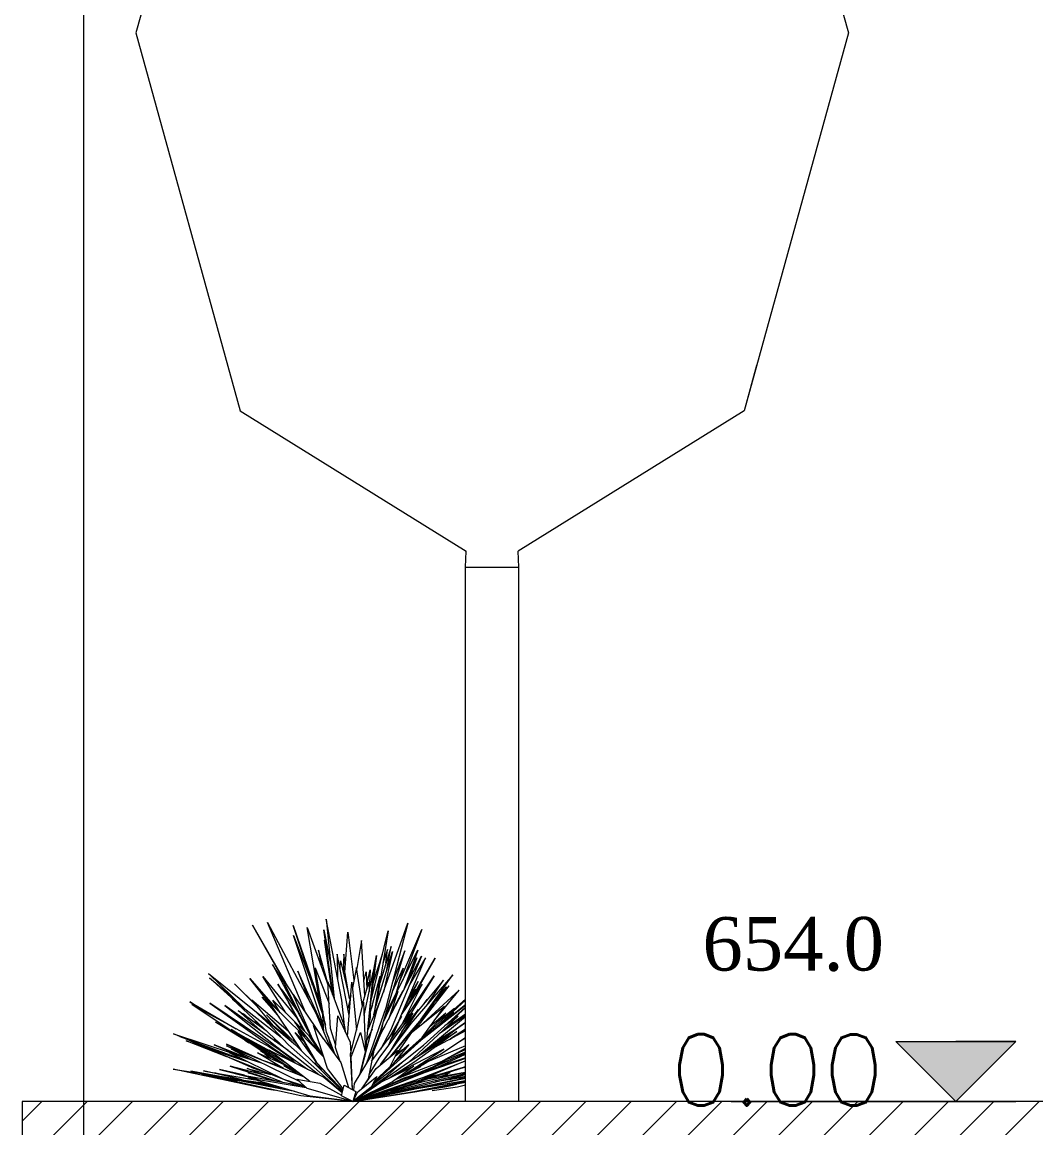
# Model space of a CAD drawing. Header units: millimetres. Extents: x 475616349 to 476941521, y 4620115302 to 4621446928.
# Drawn here: x 476652445 to 476658137, y 4620472694 to 4620478901 of the extents above; entities that cross this region are included whole.
import ezdxf

# ---------------------------------------------------------------- set-up
doc = ezdxf.new("R2010")
doc.units = ezdxf.units.MM
doc.header["$MEASUREMENT"] = 0
for name, color, linetype, lineweight in [('0_Pen_No__1_Pen_No__250', 7, 'Continuous', 0), ('0_Pen_No__250_Pen_No__142', 142, 'Continuous', 0), ('2D Drafting - General_Pen_No__7_Pen_No__250', 7, 'Continuous', 0), ('2D Drafting - General_Pen_No__7_Pen_No__7', 7, 'Continuous', 0), ('New_Interior - Furniture _Pen_No__7', 7, 'Continuous', 0), ('New_New_piketebi_Pen_No__7_Pen_No__1', 1, 'Continuous', 0), ('New_Structural - Bearing_Pen_No__1', 1, 'Continuous', 0), ('New_Structural - Bearing_Pen_No__7', 7, 'Continuous', 0), ('zoma_Pen_No__1_Pen_No__142', 142, 'Continuous', 0)]:
    doc.layers.add(name, color=color, linetype=linetype, lineweight=lineweight)
doc.styles.add('GENERATED_STYLE_8', font='times.ttf')

msp = doc.modelspace()

# ---------------------------------------------------------------- hatches: boundary and pattern name
at = {"layer": '0_Pen_No__250_Pen_No__142', "linetype": 'Continuous', "lineweight": 0}
msp.add_hatch(color=142, dxfattribs=at).paths.add_polyline_path([(476657688.012, 4620472841.511), (476657350.484, 4620473179.204), (476658025.706, 4620473179.04)])
at = {"layer": '2D Drafting - General_Pen_No__7_Pen_No__7', "linetype": 'Continuous', "lineweight": 0}
h = msp.add_hatch(dxfattribs=at)
h.set_pattern_fill('MASONRY_BLOCK', style=0, pattern_type=2)
h.set_pattern_definition([(45, (476577134.07, 4620325125.74), (-127.27922, 127.27922), [])])
h.paths.add_polyline_path([(476652445.13, 4620472841.511), (476652445.13, 4620472284.525), (476661479.45, 4620472284.525), (476679158.52, 4620469985.012), (476684396.393, 4620469985.019), (476684396.392, 4620470542.142), (476679158.384, 4620470540.855), (476661458.723, 4620472841.511)])

# ---------------------------------------------------------------- linework, layer by layer
at = {"layer": '0_Pen_No__1_Pen_No__250', "color": 7, "linetype": 'Continuous', "lineweight": 0, "flags": 128}
for points in [[(476657688.012, 4620472841.511), (476657350.484, 4620473179.204), (476657688.095, 4620473179.122)], [(476657688.012, 4620472841.511), (476658025.706, 4620473179.04), (476657688.095, 4620473179.122)], [(476656425.623, 4620472841.819), (476658025.623, 4620472841.428)]]:
    msp.add_lwpolyline(points, dxfattribs=at)
at = {"layer": '0_Pen_No__250_Pen_No__142', "color": 142, "linetype": 'Continuous', "lineweight": 0, "flags": 128}
msp.add_lwpolyline([(476657688.012, 4620472841.511), (476657350.484, 4620473179.204), (476658025.706, 4620473179.04)], close=True, dxfattribs=at)
at = {"layer": '2D Drafting - General_Pen_No__7_Pen_No__250', "color": 7, "linetype": 'Continuous', "lineweight": 0, "flags": 128}
msp.add_lwpolyline([(476652445.13, 4620472841.511), (476652445.13, 4620472284.525), (476661479.45, 4620472284.525), (476679158.52, 4620469985.012), (476684396.393, 4620469985.019), (476684396.392, 4620470542.142), (476679158.384, 4620470540.855), (476661458.723, 4620472841.511)], close=True, dxfattribs=at)
at = {"layer": 'New_Interior - Furniture _Pen_No__7', "color": 7, "linetype": 'Continuous', "lineweight": 0}
for p, q in [((476653670.228, 4620480962.175), (476653084.442, 4620478840.855)), ((476656498.655, 4620480962.175), (476657084.442, 4620478840.855)), ((476653084.442, 4620478840.855), (476653670.228, 4620476719.534)), ((476657084.442, 4620478840.855), (476656498.655, 4620476719.534)), ((476656568.585, 4620476972.771), (476656498.655, 4620476719.534)), ((476653670.228, 4620476719.534), (476654938.961, 4620475931.245)), ((476656498.655, 4620476719.534), (476655229.922, 4620475931.245)), ((476654934.442, 4620475840.855), (476654938.961, 4620475931.245)), ((476655234.442, 4620475840.855), (476655229.922, 4620475931.245)), ((476654934.442, 4620475840.855), (476654936.721, 4620475840.855)), ((476654934.442, 4620472840.855), (476654934.442, 4620475840.855)), ((476654936.721, 4620475840.855), (476654943.488, 4620475840.855)), ((476654943.488, 4620475840.855), (476654954.538, 4620475840.855)), ((476654954.538, 4620475840.855), (476654969.535, 4620475840.855)), ((476654969.535, 4620475840.855), (476654988.024, 4620475840.855)), ((476654988.024, 4620475840.855), (476655009.442, 4620475840.855)), ((476655009.442, 4620475840.855), (476655033.139, 4620475840.855)), ((476655033.139, 4620475840.855), (476655058.395, 4620475840.855)), ((476655058.395, 4620475840.855), (476655084.442, 4620475840.855)), ((476655084.442, 4620475840.855), (476655110.489, 4620475840.855)), ((476655110.489, 4620475840.855), (476655135.745, 4620475840.855)), ((476655135.745, 4620475840.855), (476655159.442, 4620475840.855)), ((476655159.442, 4620475840.855), (476655180.86, 4620475840.855)), ((476655180.86, 4620475840.855), (476655199.349, 4620475840.855)), ((476655199.349, 4620475840.855), (476655214.346, 4620475840.855)), ((476655214.346, 4620475840.855), (476655225.396, 4620475840.855)), ((476655225.396, 4620475840.855), (476655232.163, 4620475840.855)), ((476655232.163, 4620475840.855), (476655234.442, 4620475840.855)), ((476655234.442, 4620472840.855), (476655234.442, 4620475840.855)), ((476654038.457, 4620473337.97), (476653823.908, 4620473847.367)), ((476653823.908, 4620473847.367), (476654094.504, 4620473337.729)), ((476654239.873, 4620473411.173), (476654152.264, 4620473864.58)), ((476654152.264, 4620473864.58), (476654197.114, 4620473419.261)), ((476653910.051, 4620473528.315), (476653737.89, 4620473831.985)), ((476653737.89, 4620473831.985), (476653925.285, 4620473505.028)), ((476654125.17, 4620473355.611), (476653967.269, 4620473829.381)), ((476653967.269, 4620473829.381), (476654126.987, 4620473367.411)), ((476654115.948, 4620473399.342), (476654045.717, 4620473819.08)), ((476654045.717, 4620473819.08), (476654163.339, 4620473493.698)), ((476654193.33, 4620473429.438), (476654139.392, 4620473805.432)), ((476654139.392, 4620473805.432), (476654178.261, 4620473606.453)), ((476654258.015, 4620473566.985), (476654273.204, 4620473791.423)), ((476654273.204, 4620473791.423), (476654308.203, 4620473522.325)), ((476654401.016, 4620473396.068), (476654501.321, 4620473800.164)), ((476654501.321, 4620473800.164), (476654432.536, 4620473383.107)), ((476654437.076, 4620473351.559), (476654611.251, 4620473842.176)), ((476654611.251, 4620473842.176), (476654487.789, 4620473366.995)), ((476654561.101, 4620473505.854), (476654689.173, 4620473807.521)), ((476654689.173, 4620473807.521), (476654582.317, 4620473521.891)), ((476654124.268, 4620473306.557), (476653969.609, 4620473773.103)), ((476653969.609, 4620473773.103), (476654093.812, 4620473449.697)), ((476654188.63, 4620473442.08), (476654143.095, 4620473747.727)), ((476654143.095, 4620473747.727), (476654158.609, 4620473671.477)), ((476654350.242, 4620473744.505), (476654323.817, 4620473588.397)), ((476654369.707, 4620473433.254), (476654350.242, 4620473744.505)), ((476654163.103, 4620473498.154), (476654108.821, 4620473691.864)), ((476654108.821, 4620473691.864), (476654124.747, 4620473600.456)), ((476654281.563, 4620473325.21), (476654214.255, 4620473667.958)), ((476654214.255, 4620473667.958), (476654216.575, 4620473531.745)), ((476654251.364, 4620473668.448), (476654247.522, 4620473571.598)), ((476654260.876, 4620473609.272), (476654251.364, 4620473668.448)), ((476654435.642, 4620473661.385), (476654395.31, 4620473352.345)), ((476654416.128, 4620473560.495), (476654435.642, 4620473661.385)), ((476654466.732, 4620473666.904), (476654416.174, 4620473512.215)), ((476654430.745, 4620473377.224), (476654524.114, 4620473683.961)), ((476654516.556, 4620473711.297), (476654452.915, 4620473506.669)), ((476654457.127, 4620473234.935), (476654593.386, 4620473687.689)), ((476654466.064, 4620473658.125), (476654466.732, 4620473666.904)), ((476654496.819, 4620473694.73), (476654471.425, 4620473618.9)), ((476654524.114, 4620473683.961), (476654474.168, 4620473456.039)), ((476654485.877, 4620473330.463), (476654667.154, 4620473690.288)), ((476654487.471, 4620473617.778), (476654496.819, 4620473694.73)), ((476654493.326, 4620473582.814), (476654516.556, 4620473711.297)), ((476654593.386, 4620473687.689), (476654525.237, 4620473511.123)), ((476654667.154, 4620473690.288), (476654589.208, 4620473469.525)), ((476653912.399, 4620473515.2), (476653851.278, 4620473610.923)), ((476653851.278, 4620473610.923), (476654085.74, 4620473171.313)), ((476654230.805, 4620473583.682), (476654233.584, 4620473630.381)), ((476654233.584, 4620473630.381), (476654285.197, 4620473412.704)), ((476654249.771, 4620473614.57), (476654248.019, 4620473569.505)), ((476654283.508, 4620473419.828), (476654249.771, 4620473614.57)), ((476654459.174, 4620473221.092), (476654687.095, 4620473656.539)), ((476654687.095, 4620473656.539), (476654513.684, 4620473240.512)), ((476654562.555, 4620473297.645), (476654709.922, 4620473648.816)), ((476654603.755, 4620473371.928), (476654763.755, 4620473646.469)), ((476654661.994, 4620473647.959), (476654609.257, 4620473507.827)), ((476654709.922, 4620473648.816), (476654622.106, 4620473500.624)), ((476654630.634, 4620473586.853), (476654661.994, 4620473647.959)), ((476654763.755, 4620473646.469), (476654636.13, 4620473419.363)), ((476653689.909, 4620473366.74), (476653492.385, 4620473560.279)), ((476653492.385, 4620473560.279), (476653912.279, 4620473222.068)), ((476653659.155, 4620473390.633), (476653496.814, 4620473534.958)), ((476653496.814, 4620473534.958), (476653639.677, 4620473415.958)), ((476653926.489, 4620473339.151), (476653797.395, 4620473543.49)), ((476653797.395, 4620473543.49), (476653990.709, 4620473305.207)), ((476654054.441, 4620473230.682), (476653892.318, 4620473555.423)), ((476653892.318, 4620473555.423), (476653969.75, 4620473437.058)), ((476654137.51, 4620473256.286), (476653992.464, 4620473573.131)), ((476653992.464, 4620473573.131), (476654055.328, 4620473411.512)), ((476654154.663, 4620473231.312), (476654090.314, 4620473591.904)), ((476654090.314, 4620473591.904), (476654168.769, 4620473390.951)), ((476654323.079, 4620473593.207), (476654299.312, 4620473479.961)), ((476654356.399, 4620473375.834), (476654323.079, 4620473593.207)), ((476654364.411, 4620473517.926), (476654376.938, 4620473569.075)), ((476654365.29, 4620473324.969), (476654416.783, 4620473567.046)), ((476654416.783, 4620473567.046), (476654372.977, 4620473129.044)), ((476654376.938, 4620473569.075), (476654381.636, 4620473474.761)), ((476654380.654, 4620473494.486), (476654398.654, 4620473580.965)), ((476654398.654, 4620473580.965), (476654393.479, 4620473470.44)), ((476654398.261, 4620473332.501), (476654454.825, 4620473545.308)), ((476654454.825, 4620473545.308), (476654417.369, 4620473317.722)), ((476654524.872, 4620473460.033), (476654584.996, 4620473589.677)), ((476654584.996, 4620473589.677), (476654543.982, 4620473445.799)), ((476654587.125, 4620473291.378), (476654758.952, 4620473547.128)), ((476654758.952, 4620473547.128), (476654587.274, 4620473269.726)), ((476654863.208, 4620473551.916), (476654628.046, 4620473279.737)), ((476654685.354, 4620473303.094), (476654863.208, 4620473551.916)), ((476653765.018, 4620473376.943), (476653638.528, 4620473501.546)), ((476653638.528, 4620473501.546), (476653777.483, 4620473361.977)), ((476653842.351, 4620473383.034), (476653724.205, 4620473531.352)), ((476653724.205, 4620473531.352), (476653879.464, 4620473355.162)), ((476653909.611, 4620473459.092), (476653880.637, 4620473501.081)), ((476653880.637, 4620473501.081), (476653948.02, 4620473386.499)), ((476654076.416, 4620473494.993), (476654070.333, 4620473518.041)), ((476654070.333, 4620473518.041), (476654073.628, 4620473510.259)), ((476654176.13, 4620473251.657), (476654162.328, 4620473512.829)), ((476654162.328, 4620473512.829), (476654255.488, 4620473262.246)), ((476654272.231, 4620473205.686), (476654296.128, 4620473511.742)), ((476654296.128, 4620473511.742), (476654323.109, 4620473242.502)), ((476654355.287, 4620473383.084), (476654392.07, 4620473511.063)), ((476654392.07, 4620473511.063), (476654393.865, 4620473459.303)), ((476654455.057, 4620473513.556), (476654455.92, 4620473524.887)), ((476654690.743, 4620473499.379), (476654577.719, 4620473333.781)), ((476654577.911, 4620473272.884), (476654690.743, 4620473499.379)), ((476654668.459, 4620473515.736), (476654594.374, 4620473373.47)), ((476654612.047, 4620473415.583), (476654668.459, 4620473515.736)), ((476654811.187, 4620473522.524), (476654652.456, 4620473332.165)), ((476654652.629, 4620473243.159), (476654843.109, 4620473491.431)), ((476654723.63, 4620473390.366), (476654811.187, 4620473522.524)), ((476654843.109, 4620473491.431), (476654729.484, 4620473364.833)), ((476654742.523, 4620473383.075), (476654828.045, 4620473485.895)), ((476654828.045, 4620473485.895), (476654747.797, 4620473385.237)), ((476653919.078, 4620473143.557), (476653626.291, 4620473416.165)), ((476653626.291, 4620473416.165), (476653900.095, 4620473203.446)), ((476653856.769, 4620473266.78), (476653734.887, 4620473413.121)), ((476653734.887, 4620473413.121), (476653939.372, 4620473238.117)), ((476653835.16, 4620473397.509), (476653781.982, 4620473464.957)), ((476653781.982, 4620473464.957), (476653878.771, 4620473355.293)), ((476653874.981, 4620473334.295), (476653793.159, 4620473426.507)), ((476653793.159, 4620473426.507), (476653886.815, 4620473316.619)), ((476653829.021, 4620473402.944), (476653807.104, 4620473432.255)), ((476653807.104, 4620473432.255), (476653811.235, 4620473427.854)), ((476653894.512, 4620473340.056), (476653853.29, 4620473410.837)), ((476653853.29, 4620473410.837), (476654053.972, 4620473214.303)), ((476654035.031, 4620473232.853), (476653904.048, 4620473469.128)), ((476653904.048, 4620473469.128), (476653993.051, 4620473345.102)), ((476654075.727, 4620473193.678), (476653967.346, 4620473442.579)), ((476653967.346, 4620473442.579), (476654136.444, 4620473193.825)), ((476654095.302, 4620473459.058), (476654112.92, 4620473417.439)), ((476654259.583, 4620473232.411), (476654239.873, 4620473411.173)), ((476654290.289, 4620473436.966), (476654274.462, 4620473361.55)), ((476654457.536, 4620473412.007), (476654384.018, 4620473239.437)), ((476654456.978, 4620473407.62), (476654457.536, 4620473412.007)), ((476654472.249, 4620473285.182), (476654555.143, 4620473459.303)), ((476654555.143, 4620473459.303), (476654501.907, 4620473302.733)), ((476654582.968, 4620473462.115), (476654513.137, 4620473335.762)), ((476654578.074, 4620473448.252), (476654582.968, 4620473462.115)), ((476654655.469, 4620473472.55), (476654616.609, 4620473416.168)), ((476654634.746, 4620473425.105), (476654655.469, 4620473472.55)), ((476654641.468, 4620473156.603), (476654934.442, 4620473415.287)), ((476654899.174, 4620473465.859), (476654674.755, 4620473260.87)), ((476654702.562, 4620473392.255), (476654719.451, 4620473414.805)), ((476654719.451, 4620473414.805), (476654709.209, 4620473400.226)), ((476654726.962, 4620473394.222), (476654743.158, 4620473418.19)), ((476654743.158, 4620473418.19), (476654738.3, 4620473412.509)), ((476654763.115, 4620473300.332), (476654899.174, 4620473465.859)), ((476654934.442, 4620473410.918), (476654774.538, 4620473262.193)), ((476653477.15, 4620473342.66), (476653386.918, 4620473401.07)), ((476653386.918, 4620473401.07), (476653647.66, 4620473250.319)), ((476653793.302, 4620473121.556), (476653397.504, 4620473385.793)), ((476653397.504, 4620473385.793), (476653830.497, 4620473151.302)), ((476653893.933, 4620473128.309), (476653498.988, 4620473392.971)), ((476653498.988, 4620473392.971), (476653855.451, 4620473141.668)), ((476653939.932, 4620473127.115), (476653584.019, 4620473380.385)), ((476653584.019, 4620473380.385), (476653903.179, 4620473126.629)), ((476653798.485, 4620473227.769), (476653658.541, 4620473352.088)), ((476653658.541, 4620473352.088), (476653815.726, 4620473239.786)), ((476653823.069, 4620473284.882), (476653745.049, 4620473355.921)), ((476653745.049, 4620473355.921), (476653840.933, 4620473265.996)), ((476654013.203, 4620473127.838), (476653828.057, 4620473404.385)), ((476653828.057, 4620473404.385), (476654021.895, 4620473216.749)), ((476653869.792, 4620473365.466), (476653885.003, 4620473349.261)), ((476654025.328, 4620473242.355), (476653940.346, 4620473396.645)), ((476653940.346, 4620473396.645), (476653954.888, 4620473377.42)), ((476654132.325, 4620473356.485), (476654122.775, 4620473379.595)), ((476654140.311, 4620473311.733), (476654125.17, 4620473355.611)), ((476654126.987, 4620473367.411), (476654134.265, 4620473345.613)), ((476654127.055, 4620473350.149), (476654147.767, 4620473269.957)), ((476654131.425, 4620473358.664), (476654131.33, 4620473360.257)), ((476654131.33, 4620473360.257), (476654131.781, 4620473359.537)), ((476654274.462, 4620473361.55), (476654274.475, 4620473361.306)), ((476654289.666, 4620473108.56), (476654362.358, 4620473399.703)), ((476654343.834, 4620472997.248), (476654437.076, 4620473351.559)), ((476654362.358, 4620473399.703), (476654373.544, 4620473114.587)), ((476654487.789, 4620473366.995), (476654376.952, 4620473051.997)), ((476654397.098, 4620473366.044), (476654398.903, 4620473313.987)), ((476654412.164, 4620473384.809), (476654397.974, 4620473340.774)), ((476654419.209, 4620473328.907), (476654430.745, 4620473377.224)), ((476654670.191, 4620473358.837), (476654570.77, 4620473209.311)), ((476654577.592, 4620473235.319), (476654670.191, 4620473358.837)), ((476654584.924, 4620473350.95), (476654599.092, 4620473371.439)), ((476654590.34, 4620473184.88), (476654758.99, 4620473390.632)), ((476654599.092, 4620473371.439), (476654592.432, 4620473355.338)), ((476654758.99, 4620473390.632), (476654592.628, 4620473192.861)), ((476654816.328, 4620473374.193), (476654631.452, 4620473226.208)), ((476654934.442, 4620473380.949), (476654685.912, 4620473185.105)), ((476654691.209, 4620473200.523), (476654816.328, 4620473374.193)), ((476654698.43, 4620473156.983), (476654934.442, 4620473371.514)), ((476654872.867, 4620473362.867), (476654774.129, 4620473285.957)), ((476654934.442, 4620473384.128), (476654807.2, 4620473283.887)), ((476654840.189, 4620473281.715), (476654934.442, 4620473366.806)), ((476654863.306, 4620473352.477), (476654872.867, 4620473362.867)), ((476654934.442, 4620473381.277), (476654875.922, 4620473334.834)), ((476653700.132, 4620473183.756), (476653530.236, 4620473287.084)), ((476653530.236, 4620473287.084), (476653607.699, 4620473244.686)), ((476653701.021, 4620473321.738), (476653687.085, 4620473334.247)), ((476653687.085, 4620473334.247), (476653808.729, 4620473246.301)), ((476653778.935, 4620473267.841), (476653753.731, 4620473295.366)), ((476653753.731, 4620473295.366), (476653761.12, 4620473290.628)), ((476653941.662, 4620473159.498), (476653792.813, 4620473316.872)), ((476653792.813, 4620473316.872), (476653980.566, 4620473160.164)), ((476653991.935, 4620473159.606), (476653816.895, 4620473328.394)), ((476653816.895, 4620473328.394), (476653963.081, 4620473174.758)), ((476654104.261, 4620473128.381), (476653976.244, 4620473286.913)), ((476653976.244, 4620473286.913), (476654030.95, 4620473202.833)), ((476654094.504, 4620473337.729), (476654179.474, 4620473135.062)), ((476654111.397, 4620473297.435), (476654137.681, 4620473253.41)), ((476654136.403, 4620473274.906), (476654124.268, 4620473306.557)), ((476654138.973, 4620473231.662), (476654133.388, 4620473325.626)), ((476654205.032, 4620473145.177), (476654217.178, 4620473322.012)), ((476654217.178, 4620473322.012), (476654287.042, 4620473174.391)), ((476654398.903, 4620473313.987), (476654384.284, 4620473242.1)), ((476654449.344, 4620473085.182), (476654638.244, 4620473337.921)), ((476654575.746, 4620473320.335), (476654500.425, 4620473190.775)), ((476654638.244, 4620473337.921), (476654510.143, 4620473121.219)), ((476654512.005, 4620473206.165), (476654575.746, 4620473320.335)), ((476654515.952, 4620473187.579), (476654622.594, 4620473334.402)), ((476654525.801, 4620473210.062), (476654560.971, 4620473293.872)), ((476654527.081, 4620473213.113), (476654568.508, 4620473306.898)), ((476654868.329, 4620473340.899), (476654549.591, 4620473073.426)), ((476654565.38, 4620473302.505), (476654563.466, 4620473299.818)), ((476654568.508, 4620473306.898), (476654567.284, 4620473305.179)), ((476654622.594, 4620473334.402), (476654582.116, 4620473262.825)), ((476654630.056, 4620473305.301), (476654591.938, 4620473259.587)), ((476654615.868, 4620473062.087), (476654893.602, 4620473319.781)), ((476654665.465, 4620473093.666), (476654934.442, 4620473319.142)), ((476654698.405, 4620473206.877), (476654823.703, 4620473337.729)), ((476654823.703, 4620473337.729), (476654732.79, 4620473258.238)), ((476654785.033, 4620473263.213), (476654868.329, 4620473340.899)), ((476654934.442, 4620473323.235), (476654787.512, 4620473221.346)), ((476654799.524, 4620473283.16), (476654814.024, 4620473298.919)), ((476654893.602, 4620473319.781), (476654819.179, 4620473266.742)), ((476654934.442, 4620473331.731), (476654820.541, 4620473251.992)), ((476654915.539, 4620473310.127), (476654934.442, 4620473326.412)), ((476653619.206, 4620473237.783), (476653574.812, 4620473264.415)), ((476653574.812, 4620473264.415), (476653603.575, 4620473248.219)), ((476653935.06, 4620473051.529), (476653618.393, 4620473245.81)), ((476653618.393, 4620473245.81), (476653865.407, 4620473104.917)), ((476653969.795, 4620473016.796), (476653624.585, 4620473238.987)), ((476653624.585, 4620473238.987), (476653661.236, 4620473219.525)), ((476654092.723, 4620473069.179), (476653978.168, 4620473229.46)), ((476653978.168, 4620473229.46), (476654031.655, 4620473174.664)), ((476654098.679, 4620473058.89), (476653995.385, 4620473237.315)), ((476653995.385, 4620473237.315), (476654002.161, 4620473230.536)), ((476654101.054, 4620473057.302), (476653999.667, 4620473234.905)), ((476653999.667, 4620473234.905), (476654138.096, 4620473092.983)), ((476654070.775, 4620473205.052), (476654054.441, 4620473230.682)), ((476654159.515, 4620473027.499), (476654080.988, 4620473267.582)), ((476654080.988, 4620473267.582), (476654235.075, 4620473060.246)), ((476654203.397, 4620473102.871), (476654154.663, 4620473231.312)), ((476654205.748, 4620473155.601), (476654176.13, 4620473251.657)), ((476654255.488, 4620473262.246), (476654258.602, 4620473234.483)), ((476654293.655, 4620473092.593), (476654345.939, 4620473229.337)), ((476654345.939, 4620473229.337), (476654370.963, 4620473121.109)), ((476654409.778, 4620473247.829), (476654378.25, 4620473181.769)), ((476654400.999, 4620473091.75), (476654457.127, 4620473234.935)), ((476654407.717, 4620473067.562), (476654538.848, 4620473241.842)), ((476654461.753, 4620473230.028), (476654414.023, 4620473113.281)), ((476654513.684, 4620473240.512), (476654456.791, 4620473132.784)), ((476654628.046, 4620473279.737), (476654458.195, 4620473050.701)), ((476654460.922, 4620473227.994), (476654471.57, 4620473282.926)), ((476654479.73, 4620473260.363), (476654461.753, 4620473230.028)), ((476654538.848, 4620473241.842), (476654503.084, 4620473157.084)), ((476654542.239, 4620473097.229), (476654663.61, 4620473272.7)), ((476654598.043, 4620473194.277), (476654663.741, 4620473272.856)), ((476654603.723, 4620473054.354), (476654885.544, 4620473233.792)), ((476654885.544, 4620473233.792), (476654644.944, 4620473061.199)), ((476654663.741, 4620473272.856), (476654672.524, 4620473285.144)), ((476654708.652, 4620473125.429), (476654934.442, 4620473284.675)), ((476654934.442, 4620473285.084), (476654743.059, 4620473151.226)), ((476654873.727, 4620473242.619), (476654754.74, 4620473168.503)), ((476654934.442, 4620473238.576), (476654760.262, 4620473143.922)), ((476654775.997, 4620473164.042), (476654869.119, 4620473238.604)), ((476654845.168, 4620473190.062), (476654934.442, 4620473247.332)), ((476654934.442, 4620473246.975), (476654851.151, 4620473193.313)), ((476653339.996, 4620473202.281), (476653294.496, 4620473221.873)), ((476653294.496, 4620473221.873), (476653636.567, 4620473109.531)), ((476653579.36, 4620473109.448), (476653330.728, 4620473205.644)), ((476653330.728, 4620473205.644), (476653688.395, 4620473075.863)), ((476653478.987, 4620473142.433), (476653345.097, 4620473200.085)), ((476653595.022, 4620473092.468), (476653366.66, 4620473181.771)), ((476653366.66, 4620473181.771), (476653463.495, 4620473149.103)), ((476653427.748, 4620473162.585), (476653420.669, 4620473165.437)), ((476653420.669, 4620473165.437), (476653442.16, 4620473158.29)), ((476653452.579, 4620473152.786), (476653422.937, 4620473164.26)), ((476653422.937, 4620473164.26), (476653450.959, 4620473154.501)), ((476653789.418, 4620473076.221), (476653592.108, 4620473164.197)), ((476653592.108, 4620473164.197), (476653733.823, 4620473098.291)), ((476653703.387, 4620473181.584), (476653695.981, 4620473185.462)), ((476653695.981, 4620473185.462), (476653719.094, 4620473171.097)), ((476653708.137, 4620473194.622), (476653839.095, 4620473125.086)), ((476653867.312, 4620473178.792), (476653857.726, 4620473189.253)), ((476653857.726, 4620473189.253), (476653889.579, 4620473171.023)), ((476653912.279, 4620473222.068), (476653947.056, 4620473188.134)), ((476654053.972, 4620473214.303), (476654125.209, 4620473107.422)), ((476654072.31, 4620473167.948), (476654104.027, 4620473137.246)), ((476654135.559, 4620473100.742), (476654075.727, 4620473193.678)), ((476654085.74, 4620473171.313), (476654132.541, 4620473100.086)), ((476654136.444, 4620473193.825), (476654137.557, 4620473191.464)), ((476654164.324, 4620473205.85), (476654184.276, 4620473128.6)), ((476654287.042, 4620473174.391), (476654290.065, 4620473110.16)), ((476654685.912, 4620473185.105), (476654415.433, 4620472942.255)), ((476654416.432, 4620473117.263), (476654459.174, 4620473221.092)), ((476654592.628, 4620473192.861), (476654505.245, 4620473086.819)), ((476654514.949, 4620473094.756), (476654590.34, 4620473184.88)), ((476654519.149, 4620473195.157), (476654525.55, 4620473209.648)), ((476654524.602, 4620473208.079), (476654525.801, 4620473210.062)), ((476654579.259, 4620473218.45), (476654547.246, 4620473183.984)), ((476654569.905, 4620473201.337), (476654579.259, 4620473218.45)), ((476654790.238, 4620473104.813), (476654934.442, 4620473200.209)), ((476654892.092, 4620473172.193), (476654934.442, 4620473199.495)), ((476653965.99, 4620472944.466), (476653438.7, 4620473155.672)), ((476653438.7, 4620473155.672), (476653702.597, 4620473068.949)), ((476653449.412, 4620473153.854), (476653439.503, 4620473157.848)), ((476653715.692, 4620473082.262), (476653522.648, 4620473158.978)), ((476653522.648, 4620473158.978), (476653648.139, 4620473106.453)), ((476653747.087, 4620473026.99), (476653575.424, 4620473100.907)), ((476654005.866, 4620472951.658), (476653593.627, 4620473153.947)), ((476653593.627, 4620473153.947), (476654024.709, 4620472982.813)), ((476653914.567, 4620472965.755), (476653609.477, 4620473114.283)), ((476653609.477, 4620473114.283), (476653788.702, 4620473058.223)), ((476653732.937, 4620473076.086), (476653619.94, 4620473135.41)), ((476653619.94, 4620473135.41), (476653660.536, 4620473121.115)), ((476653664.383, 4620473097.109), (476653624.525, 4620473114.909)), ((476653624.525, 4620473114.909), (476653742.226, 4620473072.76)), ((476653912.511, 4620473027.354), (476653766.782, 4620473115.152)), ((476653766.782, 4620473115.152), (476653922.9, 4620473046.979)), ((476653813.705, 4620473110.322), (476653785.492, 4620473124.767)), ((476653785.492, 4620473124.767), (476653824.459, 4620473101.549)), ((476653888.278, 4620473069.263), (476653793.302, 4620473121.556)), ((476653840.655, 4620473082.893), (476653805.982, 4620473108.764)), ((476653805.982, 4620473108.764), (476653842.058, 4620473094.677)), ((476653830.497, 4620473151.302), (476653955.608, 4620473069.111)), ((476654061.226, 4620472954.822), (476653832.37, 4620473130.241)), ((476653832.37, 4620473130.241), (476654139.421, 4620472977.933)), ((476653855.451, 4620473141.668), (476653974.864, 4620473061.415)), ((476653888.87, 4620473138.005), (476653858.763, 4620473157.996)), ((476653858.763, 4620473157.996), (476653953.282, 4620473084.969)), ((476653929.859, 4620473103.066), (476653893.933, 4620473128.309)), ((476653903.179, 4620473126.629), (476654047.287, 4620473023.635)), ((476654111.707, 4620472991.681), (476653919.078, 4620473143.557)), ((476653977.982, 4620473058.012), (476653937.746, 4620473101.924)), ((476654242.834, 4620472893.893), (476653941.662, 4620473159.498)), ((476653980.566, 4620473160.164), (476654244.135, 4620472899.107)), ((476654075.552, 4620473157.106), (476654137.345, 4620473095.278)), ((476654104.027, 4620473137.246), (476654121.642, 4620473110.991)), ((476654125.402, 4620473110.95), (476654128.882, 4620473103.746)), ((476654174.341, 4620473147.306), (476654182.424, 4620473135.77)), ((476654230.218, 4620473066.781), (476654205.032, 4620473145.177)), ((476654299.429, 4620472908.714), (476654289.666, 4620473108.56)), ((476654310.571, 4620472942.258), (476654417.279, 4620473118.663)), ((476654370.963, 4620473121.109), (476654338.729, 4620472988.808)), ((476654373.544, 4620473114.587), (476654342.667, 4620472995.318)), ((476654370.264, 4620473101.916), (476654369.58, 4620473095.081)), ((476654417.279, 4620473118.663), (476654389.14, 4620472968.272)), ((476654432.624, 4620473027.43), (476654557.507, 4620473129.56)), ((476654510.143, 4620473121.219), (476654453.11, 4620473044.183)), ((476654557.507, 4620473129.56), (476654509.723, 4620473036.171)), ((476654615.809, 4620473161.812), (476654510.382, 4620473031.367)), ((476654522.994, 4620472941.143), (476654934.442, 4620473112.757)), ((476654539.925, 4620473095.198), (476654615.809, 4620473161.812)), ((476654580.992, 4620473131.248), (476654547.901, 4620473105.415)), ((476654548.327, 4620473073.713), (476654573.928, 4620473109.992)), ((476654813.651, 4620473136.048), (476654548.415, 4620472998.283)), ((476654561.552, 4620472975.128), (476654813.651, 4620473136.048)), ((476654934.442, 4620473112.032), (476654564.871, 4620472948.203)), ((476654575.661, 4620473095.303), (476654641.468, 4620473156.603)), ((476654589.226, 4620473069.797), (476654698.43, 4620473156.983)), ((476654622.834, 4620473014.246), (476654790.238, 4620473104.813)), ((476654753.419, 4620473155.718), (476654676.095, 4620473100.434)), ((476654677.069, 4620473103.393), (476654753.419, 4620473155.718)), ((476654682.979, 4620473107.443), (476654708.652, 4620473125.429)), ((476654743.059, 4620473151.226), (476654687.156, 4620473111.849)), ((476654934.442, 4620473153.697), (476654716.787, 4620473062.137)), ((476654934.442, 4620473118.368), (476654758.057, 4620473048.73)), ((476654777.958, 4620473034.395), (476654934.442, 4620473106.526)), ((476654797.148, 4620473064.163), (476654934.442, 4620473141.251)), ((476654934.442, 4620473133.026), (476654833.733, 4620473084.705)), ((476654876.605, 4620473108.777), (476654934.442, 4620473134.754)), ((476653806.897, 4620472988.89), (476653612.635, 4620473039.985)), ((476653612.635, 4620473039.985), (476653880.932, 4620472954.443)), ((476653697.086, 4620473089.656), (476653723.803, 4620473080.882)), ((476653800.3, 4620473071.901), (476653892.402, 4620473039.47)), ((476653841.582, 4620473094.974), (476653909.139, 4620473052.988)), ((476653963.846, 4620473020.624), (476653915.331, 4620473043.656)), ((476653915.331, 4620473043.656), (476654003.522, 4620472991.224)), ((476654079.129, 4620473062.541), (476654090.907, 4620473055.8)), ((476654090.907, 4620473055.8), (476654124.719, 4620473021.524)), ((476654245.025, 4620472902.67), (476654098.679, 4620473058.89)), ((476654245.078, 4620472902.884), (476654101.054, 4620473057.302)), ((476654107.171, 4620473048.964), (476654104.572, 4620473052.6)), ((476654244.975, 4620472902.469), (476654107.171, 4620473048.964)), ((476654235.075, 4620473060.246), (476654278.403, 4620472919.884)), ((476654300.308, 4620472908.247), (476654293.655, 4620473092.593)), ((476654302.733, 4620472841.068), (476654603.723, 4620473054.354)), ((476654393.669, 4620472992.481), (476654449.344, 4620473085.182)), ((476654434.166, 4620472954.403), (476654596.109, 4620473074.919)), ((476654458.54, 4620473051.517), (476654456.675, 4620473047.099)), ((476654458.513, 4620472949.386), (476654644.384, 4620473039.752)), ((476654596.109, 4620473074.919), (476654481.292, 4620472974.829)), ((476654644.944, 4620473061.199), (476654510.148, 4620472974.49)), ((476654644.384, 4620473039.752), (476654524.817, 4620472952.493)), ((476654549.591, 4620473073.426), (476654527.79, 4620473052.906)), ((476654558.98, 4620473081.305), (476654539.553, 4620473067.46)), ((476654826.833, 4620473075.095), (476654545.023, 4620472966.567)), ((476654602.419, 4620472998.95), (476654692.844, 4620473046.588)), ((476654665.633, 4620472956.294), (476654900.551, 4620473056.534)), ((476654692.844, 4620473046.588), (476654743.892, 4620473079.739)), ((476654695.079, 4620472975.551), (476654934.442, 4620473069.892)), ((476654934.442, 4620473082.67), (476654703.16, 4620473001.708)), ((476654934.442, 4620473085.827), (476654705.828, 4620473010.689)), ((476654755.286, 4620473038.031), (476654826.833, 4620473075.095)), ((476654758.057, 4620473048.73), (476654756.35, 4620473047.951)), ((476654897.441, 4620473055.207), (476654924.416, 4620473065.941)), ((476654915.087, 4620473079.466), (476654934.442, 4620473088.128)), ((476653831.072, 4620472909.16), (476653293.486, 4620473022.753)), ((476653293.486, 4620473022.753), (476653479.019, 4620472995.266)), ((476653589.766, 4620472975.499), (476653391.96, 4620473011.917)), ((476653391.96, 4620473011.917), (476653598.293, 4620472972.454)), ((476653520.411, 4620472979.956), (476653453.027, 4620472993.892)), ((476653453.027, 4620472993.892), (476653609.071, 4620472969.853)), ((476653620.803, 4620472977.834), (476653463.877, 4620473013.613)), ((476653463.877, 4620473013.613), (476653551.036, 4620472997.788)), ((476653496.33, 4620472992.701), (476653654.727, 4620472969.235)), ((476653668.085, 4620472947.966), (476653503.398, 4620472982.411)), ((476653503.398, 4620472982.411), (476653636.821, 4620472963.155)), ((476653680.144, 4620472962.792), (476653524.695, 4620473002.195)), ((476653524.695, 4620473002.195), (476653753.643, 4620472963.89)), ((476653694.137, 4620472988.561), (476653552.872, 4620473021.617)), ((476653552.872, 4620473021.617), (476653723.608, 4620472979.141)), ((476653621.11, 4620472966.947), (476653579.967, 4620472976.877)), ((476653579.967, 4620472976.877), (476653826.549, 4620472942.207)), ((476653766.572, 4620472966.609), (476653686.584, 4620472989.941)), ((476653686.584, 4620472989.941), (476653949.894, 4620472941.846)), ((476653906.268, 4620472949.815), (476653709.157, 4620473027.324)), ((476653709.157, 4620473027.324), (476653842.177, 4620472994.06)), ((476653850.231, 4620472960.05), (476653713.613, 4620473002.039)), ((476653713.613, 4620473002.039), (476653780.974, 4620472986.313)), ((476653825.304, 4620473000.818), (476653747.087, 4620473026.99)), ((476654003.767, 4620472998.865), (476653969.795, 4620473016.796)), ((476654125.813, 4620473016.302), (476654122.353, 4620473032.824)), ((476654139.421, 4620472977.933), (476654242.292, 4620472891.722)), ((476654247.572, 4620472912.873), (476654159.515, 4620473027.499)), ((476654703.16, 4620473001.708), (476654302.733, 4620472841.068)), ((476654329.689, 4620472895.891), (476654436.031, 4620472981.634)), ((476654355.382, 4620472916.607), (476654432.624, 4620473027.43)), ((476654436.031, 4620472981.634), (476654405.236, 4620472922.762)), ((476654510.382, 4620473031.367), (476654417.539, 4620472946.281)), ((476654509.723, 4620473036.171), (476654420.634, 4620472952.198)), ((476654548.415, 4620472998.283), (476654514.667, 4620472976.687)), ((476654568.02, 4620472975.423), (476654632.155, 4620473019.289)), ((476654683.867, 4620473038.075), (476654578.03, 4620472979.278)), ((476654581.32, 4620472923.304), (476654934.1, 4620473035.69)), ((476654629.898, 4620472985.732), (476654588.375, 4620472972.085)), ((476654597.978, 4620472995.913), (476654683.867, 4620473038.075)), ((476654934.1, 4620473035.69), (476654643.307, 4620472949.692)), ((476654934.442, 4620473004.401), (476654688.917, 4620472949.308)), ((476654700.317, 4620472934.794), (476654934.442, 4620472993.851)), ((476654922.509, 4620473001.724), (476654710.398, 4620472964.425)), ((476654774.464, 4620472988.692), (476654711.775, 4620472975.983)), ((476654721.868, 4620472978.029), (476654762.718, 4620472996.506)), ((476654742.934, 4620472979.155), (476654932.41, 4620473036.466)), ((476654762.718, 4620472996.506), (476654755.827, 4620472994.78)), ((476654934.442, 4620472996.874), (476654756.458, 4620472955.122)), ((476654835.503, 4620472991.469), (476654766.277, 4620472974.251)), ((476654934.442, 4620472977.681), (476654787.981, 4620472956.599)), ((476654797.117, 4620472981.922), (476654849.458, 4620473003.896)), ((476654798.238, 4620472979.871), (476654835.503, 4620472991.469)), ((476654849.458, 4620473003.896), (476654807.764, 4620472995.443)), ((476654808.174, 4620473017.117), (476654808.662, 4620473017.287)), ((476654808.662, 4620473017.287), (476654809.39, 4620473017.636)), ((476654933.935, 4620472981.981), (476654833.136, 4620472963.099)), ((476654848.494, 4620472965.976), (476654918.091, 4620472989.727)), ((476654856.121, 4620472978.501), (476654934.442, 4620473000.581)), ((476654932.41, 4620473036.466), (476654879.697, 4620473019.601)), ((476654899.577, 4620472972.663), (476654933.935, 4620472981.981)), ((476654009.783, 4620472873.452), (476653547.027, 4620472974.365)), ((476653547.027, 4620472974.365), (476653652.225, 4620472960.114)), ((476653894.193, 4620472911.946), (476653598.677, 4620472970.774)), ((476653598.677, 4620472970.774), (476653907.779, 4620472918.048)), ((476653645.839, 4620472960.979), (476653636.23, 4620472963.298)), ((476653705.241, 4620472952.932), (476653667.773, 4620472961.464)), ((476653667.773, 4620472961.464), (476653855.151, 4620472933.7)), ((476653695.68, 4620472954.227), (476653861.796, 4620472931.724)), ((476654062.166, 4620472872.131), (476653715.659, 4620472975.187)), ((476653715.659, 4620472975.187), (476654040.323, 4620472920.485)), ((476654031.969, 4620472928.043), (476653914.567, 4620472965.755)), ((476653949.894, 4620472941.846), (476654002.189, 4620472926.91)), ((476654038.387, 4620472922.237), (476653965.99, 4620472944.466)), ((476654045.802, 4620472915.528), (476653988.166, 4620472967.67)), ((476653988.166, 4620472967.67), (476654115.903, 4620472945.207)), ((476654302.733, 4620472841.068), (476654045.802, 4620472915.528)), ((476654115.903, 4620472945.207), (476654238.574, 4620472876.83)), ((476654212.396, 4620472930.544), (476654209.273, 4620472940.423)), ((476654237.951, 4620472874.335), (476654252.727, 4620472933.525)), ((476654252.727, 4620472933.525), (476654318.382, 4620472898.645)), ((476654302.733, 4620472841.068), (476654695.079, 4620472975.551)), ((476654481.292, 4620472974.829), (476654302.733, 4620472841.068)), ((476654588.375, 4620472972.085), (476654302.733, 4620472841.068)), ((476654756.458, 4620472955.122), (476654302.733, 4620472841.068)), ((476654524.817, 4620472952.493), (476654302.733, 4620472841.068)), ((476654643.307, 4620472949.692), (476654302.733, 4620472841.068)), ((476654302.733, 4620472841.068), (476654458.513, 4620472949.386)), ((476654564.871, 4620472948.203), (476654302.733, 4620472841.068)), ((476654302.733, 4620472841.068), (476654522.994, 4620472941.143)), ((476654302.733, 4620472841.068), (476654700.317, 4620472934.794)), ((476654302.733, 4620472841.068), (476654581.32, 4620472923.304)), ((476654405.236, 4620472922.762), (476654302.733, 4620472841.068)), ((476654307.635, 4620472904.354), (476654310.571, 4620472942.258)), ((476654389.14, 4620472968.272), (476654352.425, 4620472914.222)), ((476654411.615, 4620472934.958), (476654434.166, 4620472954.403)), ((476654688.917, 4620472949.308), (476654527.724, 4620472904.129)), ((476654538.877, 4620472887.565), (476654934.442, 4620472971.967)), ((476654541.846, 4620472964.921), (476654561.552, 4620472975.128)), ((476654934.442, 4620472972.815), (476654580.662, 4620472901.423)), ((476654644.147, 4620472897.255), (476654934.442, 4620472955.437)), ((476654661.882, 4620472897.923), (476654934.442, 4620472949.34)), ((476654934.442, 4620472957.372), (476654661.962, 4620472912.774)), ((476654667.791, 4620472956.932), (476654666.664, 4620472956.734)), ((476654693.676, 4620472903.921), (476654829.711, 4620472925.791)), ((476654748.504, 4620472904.129), (476654889.389, 4620472924.059)), ((476654787.981, 4620472956.599), (476654766.272, 4620472951.431)), ((476654810.3, 4620472937.415), (476654796.474, 4620472934.79)), ((476654846.648, 4620472943.002), (476654810.3, 4620472937.415)), ((476654829.711, 4620472925.791), (476654883.8, 4620472939.786)), ((476654889.389, 4620472924.059), (476654934.442, 4620472934.839)), ((476653865.923, 4620472904.129), (476653831.072, 4620472909.16)), ((476653976.044, 4620472897.745), (476653894.193, 4620472911.946)), ((476654302.733, 4620472841.068), (476654009.783, 4620472873.452)), ((476654302.733, 4620472841.068), (476654062.166, 4620472872.131)), ((476654302.733, 4620472841.068), (476654237.951, 4620472874.335)), ((476654580.662, 4620472901.423), (476654302.733, 4620472841.068)), ((476654318.382, 4620472898.645), (476654302.733, 4620472841.068)), ((476654302.733, 4620472841.068), (476654661.882, 4620472897.923)), ((476654302.733, 4620472841.068), (476654644.147, 4620472897.255)), ((476654302.733, 4620472841.068), (476654329.689, 4620472895.891)), ((476654302.733, 4620472841.068), (476654538.877, 4620472887.565)), ((476654302.733, 4620472841.068), (476654468.575, 4620472887.003)), ((476654468.575, 4620472887.003), (476654479.388, 4620472893.215)), ((476654661.962, 4620472912.774), (476654585.4, 4620472897.492))]:
    msp.add_line(p, q, dxfattribs=at)
at = {"layer": 'New_Structural - Bearing_Pen_No__1', "color": 1, "linetype": 'Continuous', "lineweight": 0}
msp.add_line((476652789.387, 4620493871.479), (476652789.387, 4620467140.153), dxfattribs=at)
at = {"layer": 'New_Structural - Bearing_Pen_No__7', "color": 7, "linetype": 'Continuous', "lineweight": 0}
for p, q in [((476654239.065, 4620472904.129), (476654243.413, 4620472904.129)), ((476654516.361, 4620472904.129), (476654553.599, 4620472904.129))]:
    msp.add_line(p, q, dxfattribs=at)

# ---------------------------------------------------------------- texts
at = {"layer": 'New_New_piketebi_Pen_No__7_Pen_No__1', "color": 1, "linetype": 'Continuous', "lineweight": 0, "insert": (476657284.656, 4620473723.63), "char_height": 300, "attachment_point": 6, "style": 'GENERATED_STYLE_8'}
msp.add_mtext('\\A1;{\\pqr;\\fTimes New Roman|b0|i0|c0|p18;6\\fTimes New Roman|b0|i0|c0|p18;5\\fTimes New Roman|b0|i0|c0|p18;4.0}', dxfattribs=at)
at = {"layer": 'zoma_Pen_No__1_Pen_No__142', "color": 142, "linetype": 'Continuous', "lineweight": 0, "insert": (476657285.698, 4620472818.563), "char_height": 400, "attachment_point": 9, "rotation": 359.9860128}
msp.add_mtext('\\A1;{\\pqr;\\Ftxt.shx;0\\Ftxt.shx;.00}', dxfattribs=at)

doc.saveas('drawing.dxf')
